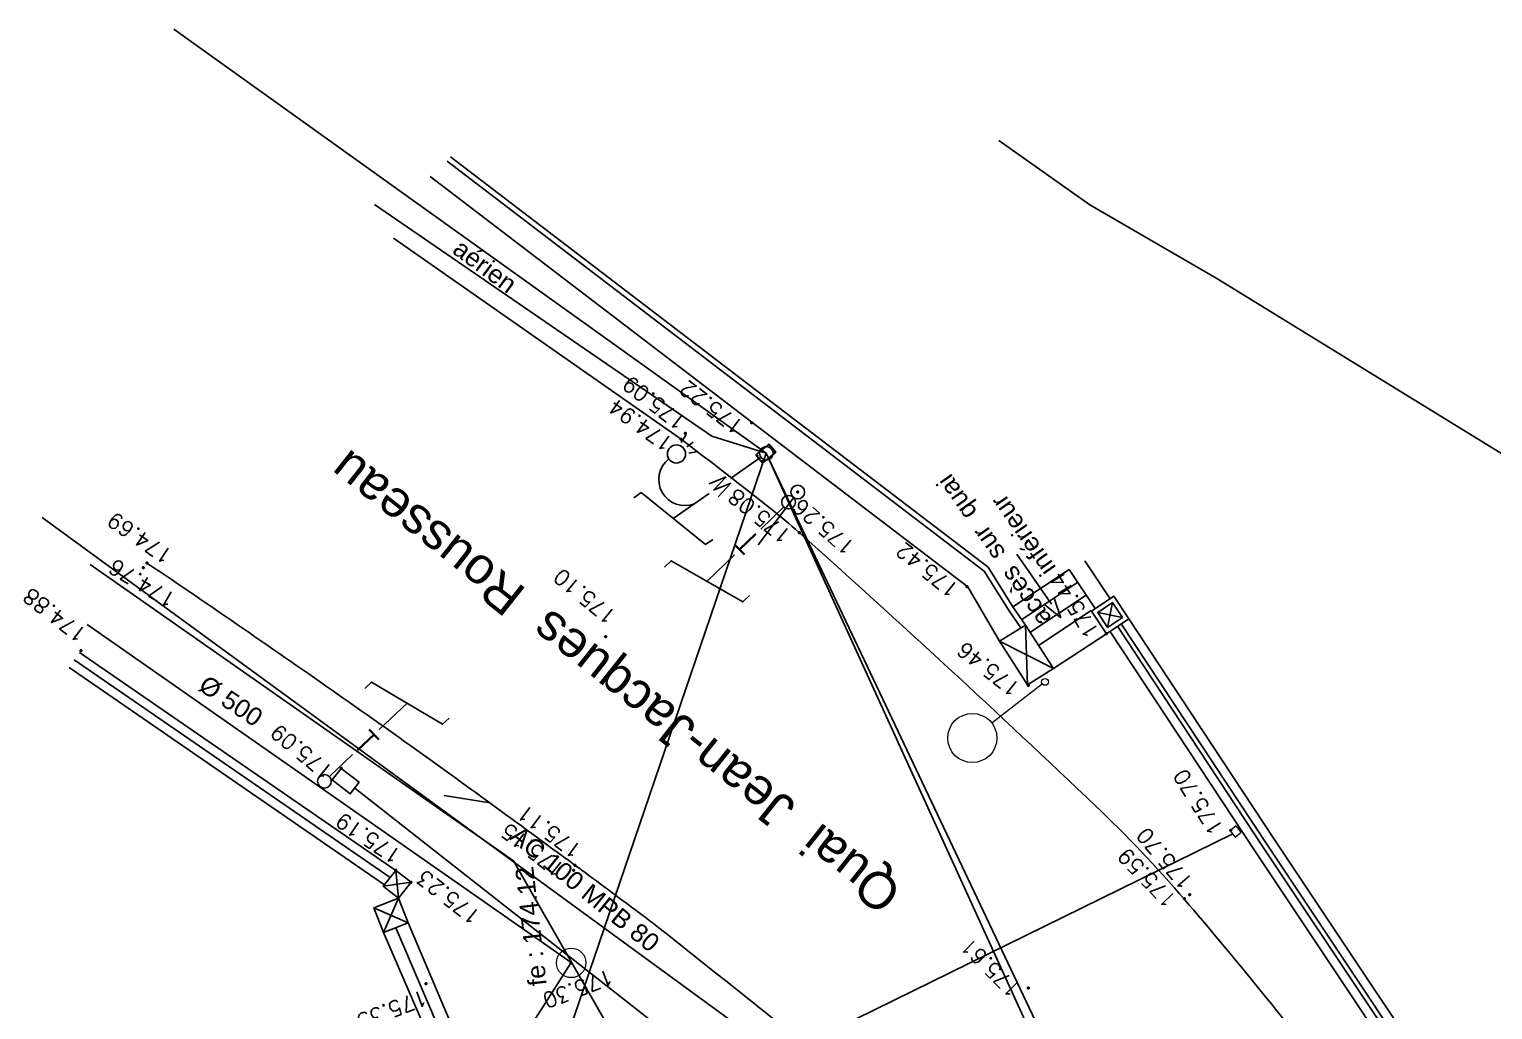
# Model space of a CAD drawing. Header units: metres. Extents: x 1841041 to 1841282, y 5171502 to 5171751.
# Drawn here: x 1841198.48 to 1841230.66, y 5171686.64 to 5171708.21 of the extents above; entities that cross this region are included whole.
import ezdxf
from ezdxf.enums import TextEntityAlignment as Align
from ezdxf.lldxf.tags import DXFTag

# ---------------------------------------------------------------- set-up
doc = ezdxf.new("R2010")
doc.units = ezdxf.units.M
doc.header["$PDSIZE"] = -0.004
for name, color, linetype, true_color in [('AEP_SSL', 4, 'Continuous', 0x00ffff), ('CAB_SSL', 7, 'Continuous', 0x800000), ('DWG_280-140115-P - Général', 7, 'Continuous', 0x999999), ('EDF_SSL', 1, 'Texte-Electricite', 0xff0000), ('Fond topo - BAT_ANN', 7, 'Continuous', 0x999999), ('Fond topo - CLO_LEG', 9, 'Continuous', 0x808080), ('Fond topo - CLO_MUR', 9, 'Continuous', 0x808080), ('Fond topo - EDF', 1, 'Continuous', 0xff0000), ('Fond topo - PTT', 3, 'Continuous', 0x00ff00), ('Fond topo - SOL', 7, 'Continuous', 0xbababa), ('Fond topo - VOI_NOM', 7, 'Continuous', 0x999999), ('GAZ_SSL', 7, 'Texte-GAZ', 0xff6600), ('TELECOM_SSL', 3, 'Texte-Telecom', 0x00ff00), ('UNITAIRE SSL', 7, 'UNITAIRE', 0x808000)]:
    doc.layers.add(name, color=color, linetype=linetype, true_color=true_color)
doc.layers.add('Fond topo - AFF', color=7, linetype='Continuous', lineweight=9)
for name, color, linetype, lineweight, true_color in [('Fond topo - BAT_TXT', 9, 'Continuous', 15, 0x808080), ('Fond topo - P', 3, 'Continuous', 50, 0x00ff00), ('Fond topo - SIG', 7, 'Continuous', 20, 0xbf80ff), ('Fond topo - VOI', 7, 'Continuous', 25, 0x999999), ('Fond topo - Z_500', 1, 'Continuous', 9, 0xff0000)]:
    doc.layers.add(name, color=color, linetype=linetype, lineweight=lineweight, true_color=true_color)
doc.styles.add('2000_ARIAL', font='arial.ttf', dxfattribs={"height": 0.4})
doc.styles.add('Lignes', font='arial.ttf', dxfattribs={"height": 0.35})
doc.styles.add('LignesA', font='arial.ttf', dxfattribs={"height": 0.35})
doc.styles.add('SIMPLEX', font='simplex_.ttf', dxfattribs={"height": 1.25})
doc.styles.add('TP-C_Autocad_Standard', font='simplex_.ttf', dxfattribs={"height": 1})
doc.styles.add('Tronçons', font='arial.ttf', dxfattribs={"height": 0.25})
tags = doc.linetypes.add('L16', pattern=[0.375, 0.3, -0.075]).pattern_tags.tags
tags[6:7] = [DXFTag(74, 4), DXFTag(75, 0), DXFTag(340, '0'), DXFTag(46, 0.0), DXFTag(50, 0.0), DXFTag(44, 0.0), DXFTag(45, 0.0)]
tags[4:5] = [DXFTag(74, 4), DXFTag(75, 0), DXFTag(340, '0'), DXFTag(46, 0.0), DXFTag(50, 0.0), DXFTag(44, 0.0), DXFTag(45, 0.0)]
tags = doc.linetypes.add('Texte-BT', pattern='A,5,-0.25,["BT",Lignes,S=1,R=0,X=0,Y=-0.18],-1.25', length=6.5).pattern_tags.tags
tags[15:16] = [DXFTag(74, 4), DXFTag(75, 0), DXFTag(340, '0'), DXFTag(46, 0.0), DXFTag(50, 0.0), DXFTag(44, 0.0), DXFTag(45, 0.0)]
tags[4:5] = [DXFTag(74, 4), DXFTag(75, 0), DXFTag(340, '0'), DXFTag(46, 0.0), DXFTag(50, 0.0), DXFTag(44, 0.0), DXFTag(45, 0.0)]
tags = doc.linetypes.add('Texte-Electricite', pattern='A,5,-0.25,["ELEC",Lignes,S=1,R=0,X=0,Y=-0.18],-1.25', length=6.5).pattern_tags.tags
tags[15:16] = [DXFTag(74, 4), DXFTag(75, 0), DXFTag(340, '0'), DXFTag(46, 0.0), DXFTag(50, 0.0), DXFTag(44, 0.0), DXFTag(45, 0.0)]
tags[4:5] = [DXFTag(74, 4), DXFTag(75, 0), DXFTag(340, '0'), DXFTag(46, 0.0), DXFTag(50, 0.0), DXFTag(44, 0.0), DXFTag(45, 0.0)]
tags = doc.linetypes.add('Texte-GAZ', pattern='A,5,-0.25,["GAZ",Lignes,S=1,R=0,X=0,Y=-0.18],-1.25', length=6.5).pattern_tags.tags
tags[15:16] = [DXFTag(74, 4), DXFTag(75, 0), DXFTag(340, '0'), DXFTag(46, 0.0), DXFTag(50, 0.0), DXFTag(44, 0.0), DXFTag(45, 0.0)]
tags[4:5] = [DXFTag(74, 4), DXFTag(75, 0), DXFTag(340, '0'), DXFTag(46, 0.0), DXFTag(50, 0.0), DXFTag(44, 0.0), DXFTag(45, 0.0)]
tags = doc.linetypes.add('Texte-Telecom', pattern='A,5,-0.25,["TEL",Lignes,S=1,R=0,X=0,Y=-0.18],-1.25', length=6.5).pattern_tags.tags
tags[15:16] = [DXFTag(74, 4), DXFTag(75, 0), DXFTag(340, '0'), DXFTag(46, 0.0), DXFTag(50, 0.0), DXFTag(44, 0.0), DXFTag(45, 0.0)]
tags[4:5] = [DXFTag(74, 4), DXFTag(75, 0), DXFTag(340, '0'), DXFTag(46, 0.0), DXFTag(50, 0.0), DXFTag(44, 0.0), DXFTag(45, 0.0)]
tags = doc.linetypes.add('Texte-TelecomA', pattern='A,5,-0.25,["TEL",LignesA,S=1,R=0,X=0,Y=-0.18],-1.25', length=6.5).pattern_tags.tags
tags[15:16] = [DXFTag(74, 4), DXFTag(75, 0), DXFTag(340, '0'), DXFTag(46, 0.0), DXFTag(50, 0.0), DXFTag(44, 0.0), DXFTag(45, 0.0)]
tags[4:5] = [DXFTag(74, 4), DXFTag(75, 0), DXFTag(340, '0'), DXFTag(46, 0.0), DXFTag(50, 0.0), DXFTag(44, 0.0), DXFTag(45, 0.0)]
tags = doc.linetypes.add('UNITAIRE', pattern='A,0.25,-0.2,0,-0.2,0.25,-0.3,["UNI",TP-C_Autocad_Standard,S=0.15,R=0,X=-0.1,Y=-0.05],-0.45', length=1.65).pattern_tags.tags
tags[23:24] = [DXFTag(74, 4), DXFTag(75, 0), DXFTag(340, '0'), DXFTag(46, 0.0), DXFTag(50, 0.0), DXFTag(44, 0.0), DXFTag(45, 0.0)]
tags[12:13] = [DXFTag(74, 4), DXFTag(75, 0), DXFTag(340, '0'), DXFTag(46, 0.0), DXFTag(50, 0.0), DXFTag(44, 0.0), DXFTag(45, 0.0)]
tags[10:11] = [DXFTag(74, 4), DXFTag(75, 0), DXFTag(340, '0'), DXFTag(46, 0.0), DXFTag(50, 0.0), DXFTag(44, 0.0), DXFTag(45, 0.0)]
tags[8:9] = [DXFTag(74, 4), DXFTag(75, 0), DXFTag(340, '0'), DXFTag(46, 0.0), DXFTag(50, 0.0), DXFTag(44, 0.0), DXFTag(45, 0.0)]
tags[6:7] = [DXFTag(74, 4), DXFTag(75, 0), DXFTag(340, '0'), DXFTag(46, 0.0), DXFTag(50, 0.0), DXFTag(44, 0.0), DXFTag(45, 0.0)]
tags[4:5] = [DXFTag(74, 4), DXFTag(75, 0), DXFTag(340, '0'), DXFTag(46, 0.0), DXFTag(50, 0.0), DXFTag(44, 0.0), DXFTag(45, 0.0)]

# ---------------------------------------------------------------- blocks, each defined once
blk = doc.blocks.new('AFF03')
at = {"ltscale": 2, "flags": 128}
blk.add_lwpolyline([(-0.5, -0.5), (0.5, -0.5), (0.5, 0.5), (-0.5, 0.5)], close=True, dxfattribs=at)
blk = doc.blocks.new('AFF05')
at = {"ltscale": 2}
for radius in [0.5, 0.01]:
    blk.add_circle((0, 0), radius, dxfattribs=at)
blk = doc.blocks.new('ESC01')
at = {"ltscale": 2}
for p, q in [((1.338104, 0), (0, 0)), ((1.257547, 0.126415), (1.7, 0)), ((1.257547, -0.126415), (1.7, 0))]:
    blk.add_line(p, q, dxfattribs=at)
blk = doc.blocks.new('EDF11')
at = {"ltscale": 2}
for p, q in [((-0.5, 0.5), (-0.426635, 0.255449)), ((0.426635, 0.255449), (0.5, 0.5))]:
    blk.add_line(p, q, dxfattribs=at)
at = {"ltscale": 2, "flags": 128}
blk.add_lwpolyline([(-0.5, -0.5), (0.5, -0.5), (0.5, 0.5), (-0.5, 0.5)], close=True, dxfattribs=at)
for points in [[(-0.426635, -0.255449), (-0.5, -0.5)], [(0.5, -0.5), (0.426635, -0.255449)]]:
    blk.add_lwpolyline(points, dxfattribs=at)
blk = doc.blocks.new('EDF02')
at = {"ltscale": 2}
for p, q in [((0.875, 2.75), (0.875, 2.95)), ((-0.875, 2.25), (0.875, 2.75)), ((0, 1.535431), (0, 2.5)), ((-0.875, 2.25), (-0.875, 2.05)), ((0.978086, 1.392164), (0.895804, 1.204402)), ((1.125, 1.349688), (1.125, 1.178214)), ((1.271914, 1.392164), (1.354196, 1.204402)), ((0, 0.15), (0, 0.958637))]:
    blk.add_line(p, q, dxfattribs=at)
for centre, radius in [((1.125, 1.625), 0.2), ((0, 0), 0.15)]:
    blk.add_circle(centre, radius, dxfattribs=at)
blk.add_arc((0.557686, 1.79611), 0.574625, 2.870977, 166.053522, dxfattribs=at)
at = {"style": 'SIMPLEX'}
blk.add_text('W', height=0.4, dxfattribs=at).set_placement((0, 1.217323), align=Align.MIDDLE_CENTER)
blk = doc.blocks.new('PTOPO')
at = {"color": 0, "ltscale": 2}
blk.add_point((0, 0), dxfattribs=at)
blk = doc.blocks.new('PTT01')
at = {"ltscale": 2}
for p, q in [((0, 1.65831), (0, 2.5)), ((0, 0.15), (0, 0.853597))]:
    blk.add_line(p, q, dxfattribs=at)
at = {"ltscale": 2, "flags": 128}
blk.add_lwpolyline([(0.875, 2.95), (0.875, 2.75), (-0.875, 2.25), (-0.875, 2.05)], dxfattribs=at)
at = {"ltscale": 2}
blk.add_circle((0, 0), 0.15, dxfattribs=at)
at = {"style": 'SIMPLEX'}
blk.add_text('T', height=0.5, dxfattribs=at).set_placement((0.00122, 1.249833), align=Align.MIDDLE_CENTER)
blk = doc.blocks.new('PTT04')
at = {"ltscale": 2, "flags": 128}
blk.add_lwpolyline([(-0.5, -0.5), (0.5, -0.5), (0.5, 0.5), (-0.5, 0.5)], close=True, dxfattribs=at)
blk = doc.blocks.new('PTT13')
at = {"ltscale": 2, "flags": 128}
blk.add_lwpolyline([(0, 0.15), (0, 1.45)], dxfattribs=at)
at = {"ltscale": 2}
blk.add_circle((0, 0), 0.15, dxfattribs=at)
blk = doc.blocks.new('MOB02')
at = {"ltscale": 2}
blk.add_line((0, 0.075), (0, 1.48), dxfattribs=at)
for centre, radius in [((0, 2.02), 0.54), ((0, 0), 0.075)]:
    blk.add_circle(centre, radius, dxfattribs=at)

msp = doc.modelspace()

# ---------------------------------------------------------------- linework, layer by layer
at = {"layer": 'AEP_SSL', "elevation": 0, "flags": 128}
msp.add_lwpolyline([(1841069.083, 5171584.074), (1841072.288, 5171585.105), (1841135.151, 5171609.084), (1841159.717, 5171618.548), (1841158.44, 5171641.489), (1841161.874, 5171644.367), (1841178.83, 5171657.707), (1841204.131, 5171677.858), (1841211.982, 5171684.92), (1841209.128, 5171689.921), (1841199.815, 5171696.436)], dxfattribs=at)
at = {"layer": 'CAB_SSL', "elevation": 0, "flags": 128}
for points in [[(1841173.837, 5171650.283), (1841190.302, 5171663.955), (1841207.007, 5171676.359), (1841214.685, 5171698.886), (1841201.655, 5171708.214)], [(1841214.685, 5171698.886), (1841228.794, 5171667.949), (1841247.885, 5171640.018), (1841256.827, 5171619.164), (1841260.973, 5171614.314), (1841269.23, 5171585.668)]]:
    msp.add_lwpolyline(points, dxfattribs=at)
at = {"layer": 'DWG_280-140115-P - Général', "ltscale": 127, "elevation": 0, "flags": 128}
msp.add_lwpolyline([(1841219.8, 5171705.77), (1841221.8, 5171704.351), (1841224.589, 5171702.73), (1841243.128, 5171691.328), (1841243.519, 5171692.228)], dxfattribs=at)
at = {"layer": 'EDF_SSL', "color": 5, "linetype": 'Texte-BT', "true_color": 0x0000ff, "elevation": 0, "flags": 128}
msp.add_lwpolyline([(1841206.066, 5171704.359), (1841213.487, 5171699.259), (1841214.685, 5171698.886), (1841228.883, 5171668.931), (1841228.794, 5171667.949), (1841229.927, 5171667.682), (1841247.758, 5171640.77), (1841247.885, 5171640.018)], dxfattribs=at)
at = {"layer": 'Fond topo - BAT_ANN', "ltscale": 2, "flags": 128}
for points in [[(1841220.107, 5171695.508), (1841221.346, 5171696.331)], [(1841220.295, 5171695.225), (1841221.534, 5171696.048)], [(1841220.483, 5171694.941), (1841221.722, 5171695.765)], [(1841220.672, 5171694.658), (1841221.825, 5171695.425)]]:
    msp.add_lwpolyline(points, dxfattribs=at)
at = {"layer": 'Fond topo - CLO_LEG', "ltscale": 2, "flags": 128}
msp.add_lwpolyline([(1841222.408, 5171695.081), (1841225.606, 5171690.232), (1841230.425, 5171682.999), (1841235.83, 5171674.769), (1841235.913, 5171674.824), (1841230.508, 5171683.054), (1841225.69, 5171690.287), (1841222.491, 5171695.136)], dxfattribs=at)
at = {"layer": 'Fond topo - CLO_MUR', "ltscale": 2, "flags": 128}
for points in [[(1841220.383, 5171695.108), (1841220.107, 5171695.508), (1841219.562, 5171696.378), (1841214.812, 5171700), (1841207.742, 5171705.408)], [(1841220.281, 5171695.044), (1841220.007, 5171695.442), (1841219.472, 5171696.296), (1841214.739, 5171699.905), (1841207.669, 5171705.313)], [(1841207.293, 5171704.975), (1841214.363, 5171699.567), (1841219.113, 5171695.945)], [(1841221.919, 5171695.469), (1841221.346, 5171696.331)], [(1841222.243, 5171695.685), (1841221.69, 5171696.518)], [(1841219.113, 5171695.945), (1841219.816, 5171694.75)], [(1841221.972, 5171695.385), (1841222.519, 5171695.274)], [(1841222.301, 5171695.603), (1841222.191, 5171695.056)], [(1841220.431, 5171693.791), (1841219.816, 5171694.75), (1841220.383, 5171695.108)], [(1841220.431, 5171693.791), (1841220.998, 5171694.149), (1841220.383, 5171695.108)], [(1841220.383, 5171695.108), (1841220.431, 5171693.791)], [(1841222.658, 5171695.246), (1841225.854, 5171690.4), (1841230.668, 5171683.176), (1841236.08, 5171674.933)], [(1841219.816, 5171694.75), (1841220.998, 5171694.149)], [(1841222.241, 5171694.97), (1841225.44, 5171690.121), (1841230.258, 5171682.888), (1841235.489, 5171674.924)], [(1841199.579, 5171694.506), (1841206.536, 5171689.71)], [(1841199.352, 5171694.176), (1841206.288, 5171689.395)], [(1841206.536, 5171689.71), (1841206.261, 5171689.361), (1841206.599, 5171689.1)], [(1841206.536, 5171689.71), (1841206.874, 5171689.449), (1841206.599, 5171689.1)], [(1841206.536, 5171689.71), (1841206.599, 5171689.1)], [(1841206.261, 5171689.361), (1841206.874, 5171689.449)], [(1841206.269, 5171688.344), (1841206.599, 5171689.1)], [(1841206.599, 5171689.1), (1841206.812, 5171688.557)], [(1841206.056, 5171688.887), (1841206.812, 5171688.557)], [(1841206.54, 5171688.45), (1841207.625, 5171685.907)]]:
    msp.add_lwpolyline(points, dxfattribs=at)
for points in [[(1841222.163, 5171694.917), (1841222.658, 5171695.246), (1841222.329, 5171695.742), (1841221.834, 5171695.412)], [(1841222.191, 5171695.056), (1841222.519, 5171695.274), (1841222.301, 5171695.603), (1841221.972, 5171695.385)], [(1841206.812, 5171688.557), (1841206.269, 5171688.344), (1841206.056, 5171688.887), (1841206.599, 5171689.1)]]:
    msp.add_lwpolyline(points, close=True, dxfattribs=at)
at = {"layer": 'Fond topo - CLO_MUR', "linetype": 'L16', "ltscale": 2, "flags": 128}
msp.add_lwpolyline([(1841199.465, 5171694.341), (1841206.412, 5171689.553)], dxfattribs=at)
at = {"layer": 'Fond topo - SOL', "linetype": 'L16', "ltscale": 2, "flags": 128}
for points in [[(1841220.998, 5171694.149), (1841222.163, 5171694.917)], [(1841206.269, 5171688.344), (1841207.37, 5171685.783)], [(1841206.812, 5171688.557), (1841207.88, 5171686.031)]]:
    msp.add_lwpolyline(points, dxfattribs=at)
at = {"layer": 'Fond topo - VOI', "ltscale": 2, "flags": 128}
for points in [[(1841206.487, 5171703.617), (1841212.812, 5171699.194, -0.005078), (1841214.769, 5171697.678, -0.01499), (1841215.411, 5171697.139, -0.008053), (1841221.924, 5171691.13, -0.025021), (1841223.889, 5171689.061, -0.013152), (1841226.895, 5171685.368, -0.016223), (1841229.152, 5171682.236, -0.000244), (1841229.657, 5171681.484, -0.000024), (1841234.816, 5171673.796, -0.000461), (1841237.485, 5171669.809, -0.000271), (1841242.007, 5171663.036), (1841249.608, 5171651.177), (1841253.641, 5171644.937), (1841254.332, 5171643.804, -0.019121), (1841257.506, 5171637.908, -0.019121), (1841260.222, 5171631.786, -0.006135), (1841260.993, 5171629.78, -0.006135), (1841261.714, 5171627.755), (1841263.771, 5171621.691), (1841268.405, 5171607.03), (1841273.009, 5171592.352), (1841273.308, 5171591.398)], [(1841201.065, 5171696.472, -0.004074), (1841205.277, 5171693.574, -0.005092), (1841208.603, 5171691.195, -0.000009), (1841210.455, 5171689.842, -0.000785), (1841210.477, 5171689.825, -0.001041), (1841210.699, 5171689.662, -0.000174), (1841212.02, 5171688.68, -0.007979), (1841212.321, 5171688.45, -0.000576), (1841216.423, 5171685.185, -0.028157), (1841218.991, 5171682.889, -0.017636), (1841222.737, 5171678.865, -0.000541), (1841223.259, 5171678.153, -0.006013), (1841223.305, 5171678.089, -0.000051), (1841223.958, 5171677.151), (1841228.911, 5171670.032, -0.000198), (1841230.143, 5171668.26, -0.000086), (1841232.976, 5171664.18, -0.197699), (1841233.378, 5171662.354, -0.17756), (1841232.276, 5171661.044), (1841231.531, 5171660.566)]]:
    msp.add_lwpolyline(points, format="xyb", dxfattribs=at)
msp.add_lwpolyline([(1841208.603, 5171691.195), (1841207.597, 5171691.36)], dxfattribs=at)
at = {"layer": 'GAZ_SSL', "linetype": 'Texte-GAZ', "flags": 128}
msp.add_lwpolyline([(1841198.759, 5171697.471), (1841215.732, 5171685.07), (1841215.876, 5171683.714)], dxfattribs=at)
at = {"layer": 'TELECOM_SSL', "linetype": 'Texte-TelecomA', "elevation": 0, "flags": 128}
msp.add_lwpolyline([(1841213.203, 5171685.582), (1841205.633, 5171691.521)], dxfattribs=at)
at = {"layer": 'TELECOM_SSL', "elevation": 0, "flags": 128}
msp.add_lwpolyline([(1841214.171, 5171685.218), (1841224.941, 5171690.511)], dxfattribs=at)
at = {"layer": 'UNITAIRE SSL', "ltscale": 2, "elevation": 0, "flags": 128}
msp.add_lwpolyline([(1841053.954, 5171603.822), (1841072.975, 5171589.738), (1841123.206, 5171611.693), (1841153.921, 5171633.731), (1841162.324, 5171642.907), (1841169.55, 5171648.265), (1841178.765, 5171655.689), (1841186.066, 5171661.351), (1841194.768, 5171668.313), (1841202.247, 5171674.891), (1841210.391, 5171687.683), (1841199.753, 5171695.123)], dxfattribs=at)

# ---------------------------------------------------------------- block references
at = {"layer": 'Fond topo - AFF', "ltscale": 2}
for name, p, xscale, yscale, rotation in [('AFF03', (1841225.008, 5171690.566), 0.173257010245499, 0.173257010245499, 309.402349439849), ('AFF05', (1841210.393, 5171687.676), 0.65, 0.65, 200.7892219420549)]:
    msp.add_blockref(name, p, dxfattribs=dict(at, xscale=xscale, yscale=yscale, rotation=rotation))
at = {"layer": 'Fond topo - BAT_ANN', "ltscale": 2, "rotation": 304.5459938941736}
msp.add_blockref('ESC01', (1841220.196, 5171696.666), dxfattribs=at)
at = {"layer": 'Fond topo - EDF', "ltscale": 2, "rotation": 125.1009181173814}
msp.add_blockref('EDF02', (1841214.685, 5171698.886), dxfattribs=at)
at = {"layer": 'Fond topo - EDF', "ltscale": 2, "xscale": 0.376773487722635, "yscale": 0.23, "rotation": 39.11294965022699}
msp.add_blockref('EDF11', (1841214.673, 5171698.878), dxfattribs=at)
at = {"layer": 'Fond topo - P', "ltscale": 2}
ref = msp.add_blockref('PTOPO', (1841212.904, 5171699.323), dxfattribs=dict(at, rotation=142.3072735177387))
ref.add_attrib('ALT', '175.09', (1841212.959, 5171699.634), dxfattribs={"layer": 'Fond topo - Z_500', "ltscale": 2, "height": 0.34, "rotation": 142.3073, "style": 'SIMPLEX'})
ref = msp.add_blockref('PTOPO', (1841214.361, 5171699.558), dxfattribs=dict(at, rotation=142.5306770479495))
ref.add_attrib('ALT', '175.22', (1841214.221, 5171699.54), dxfattribs={"layer": 'Fond topo - Z_500', "ltscale": 2, "height": 0.34, "rotation": 142.5307, "style": 'SIMPLEX'})
ref = msp.add_blockref('PTOPO', (1841212.812, 5171699.194), dxfattribs=dict(at, rotation=144.2500786282086))
ref.add_attrib('ALT', '174.94', (1841212.673, 5171699.171), dxfattribs={"layer": 'Fond topo - Z_500', "ltscale": 2, "height": 0.34, "rotation": 144.2501, "style": 'SIMPLEX'})
ref = msp.add_blockref('PTOPO', (1841215.409, 5171697.142), dxfattribs=dict(at, rotation=140.9751309893508))
ref.add_attrib('ALT', '175.08', (1841215.268, 5171697.127), dxfattribs={"layer": 'Fond topo - Z_500', "ltscale": 2, "height": 0.34, "rotation": 140.9751, "style": 'SIMPLEX'})
ref = msp.add_blockref('PTOPO', (1841215.377, 5171698.033), dxfattribs=dict(at, rotation=139.3269321610055))
ref.add_attrib('ALT', '175.26', (1841216.667, 5171696.871), dxfattribs={"layer": 'Fond topo - Z_500', "ltscale": 2, "height": 0.34, "rotation": 139.3269, "style": 'SIMPLEX'})
ref = msp.add_blockref('PTOPO', (1841201.065, 5171696.472), dxfattribs=dict(at, rotation=145.5396703112104))
ref.add_attrib('ALT', '174.69', (1841201.665, 5171696.706), dxfattribs={"layer": 'Fond topo - Z_500', "ltscale": 2, "height": 0.34, "rotation": 145.5397, "style": 'SIMPLEX'})
ref = msp.add_blockref('PTOPO', (1841219.095, 5171695.953), dxfattribs=dict(at, rotation=140.7766451911388))
ref.add_attrib('ALT', '175.42', (1841218.954, 5171695.939), dxfattribs={"layer": 'Fond topo - Z_500', "ltscale": 2, "height": 0.34, "rotation": 140.7766, "style": 'SIMPLEX'})
ref = msp.add_blockref('PTOPO', (1841200.983, 5171696.369), dxfattribs=dict(at, rotation=149.1112611345756))
ref.add_attrib('ALT', '174.76', (1841201.737, 5171695.757), dxfattribs={"layer": 'Fond topo - Z_500', "ltscale": 2, "height": 0.34, "rotation": 149.1113, "style": 'SIMPLEX'})
ref = msp.add_blockref('PTOPO', (1841211.15, 5171694.852), dxfattribs=dict(at, rotation=140.4715877366986))
ref.add_attrib('ALT', '175.10', (1841211.422, 5171695.353), dxfattribs={"layer": 'Fond topo - Z_500', "ltscale": 2, "height": 0.34, "rotation": 140.4716, "style": 'SIMPLEX'})
ref = msp.add_blockref('PTOPO', (1841222.163, 5171694.917), dxfattribs=dict(at, rotation=121.7380782313908))
ref.add_attrib('ALT', '175.44', (1841222.025, 5171694.95), dxfattribs={"layer": 'Fond topo - Z_500', "ltscale": 2, "height": 0.34, "rotation": 121.7381, "style": 'SIMPLEX'})
ref = msp.add_blockref('PTOPO', (1841199.613, 5171694.542), dxfattribs=dict(at, rotation=142.0309592184186))
ref.add_attrib('ALT', '174.88', (1841199.774, 5171694.96), dxfattribs={"layer": 'Fond topo - Z_500', "ltscale": 2, "height": 0.34, "rotation": 142.031, "style": 'SIMPLEX'})
ref = msp.add_blockref('PTOPO', (1841220.448, 5171693.781), dxfattribs=dict(at, rotation=141.4488422503215))
ref.add_attrib('ALT', '175.46', (1841220.307, 5171693.765), dxfattribs={"layer": 'Fond topo - Z_500', "ltscale": 2, "height": 0.34, "rotation": 141.4488, "style": 'SIMPLEX'})
ref = msp.add_blockref('PTOPO', (1841205.338, 5171691.955), dxfattribs=dict(at, rotation=140.7950880658175))
ref.add_attrib('ALT', '175.09', (1841205.197, 5171691.94), dxfattribs={"layer": 'Fond topo - Z_500', "ltscale": 2, "height": 0.34, "rotation": 140.7951, "style": 'SIMPLEX'})
ref = msp.add_blockref('PTOPO', (1841224.894, 5171690.591), dxfattribs=dict(at, rotation=122.3000037593386))
ref.add_attrib('ALT', '175.70', (1841224.756, 5171690.622), dxfattribs={"layer": 'Fond topo - Z_500', "ltscale": 2, "height": 0.34, "rotation": 122.3, "style": 'SIMPLEX'})
ref = msp.add_blockref('PTOPO', (1841206.536, 5171689.71), dxfattribs=dict(at, rotation=146.1242113329241))
ref.add_attrib('ALT', '175.19', (1841206.694, 5171690.109), dxfattribs={"layer": 'Fond topo - Z_500', "ltscale": 2, "height": 0.34, "rotation": 146.1242, "style": 'SIMPLEX'})
ref = msp.add_blockref('PTOPO', (1841210.477, 5171689.825), dxfattribs=dict(at, rotation=143.3567659055037))
ref.add_attrib('ALT', '175.11', (1841210.663, 5171690.216), dxfattribs={"layer": 'Fond topo - Z_500', "ltscale": 2, "height": 0.34, "rotation": 143.3568, "style": 'SIMPLEX'})
ref = msp.add_blockref('PTOPO', (1841210.446, 5171689.713), dxfattribs=dict(at, rotation=142.4782752775582))
ref.add_attrib('ALT', '175.15', (1841210.29, 5171689.797), dxfattribs={"layer": 'Fond topo - Z_500', "ltscale": 2, "height": 0.34, "rotation": 142.4783, "style": 'SIMPLEX'})
ref = msp.add_blockref('PTOPO', (1841223.998, 5171689.176), dxfattribs=dict(at, rotation=130.4522752928283))
ref.add_attrib('ALT', '175.70', (1841224.095, 5171689.469), dxfattribs={"layer": 'Fond topo - Z_500', "ltscale": 2, "height": 0.34, "rotation": 130.4523, "style": 'SIMPLEX'})
ref = msp.add_blockref('PTOPO', (1841223.879, 5171689.087), dxfattribs=dict(at, rotation=134.2518247313016))
ref.add_attrib('ALT', '175.59', (1841223.737, 5171689.088), dxfattribs={"layer": 'Fond topo - Z_500', "ltscale": 2, "height": 0.34, "rotation": 134.2518, "style": 'SIMPLEX'})
ref = msp.add_blockref('PTOPO', (1841206.874, 5171689.449), dxfattribs=dict(at, rotation=141.939646284657))
ref.add_attrib('ALT', '175.23', (1841208.435, 5171688.754), dxfattribs={"layer": 'Fond topo - Z_500', "ltscale": 2, "height": 0.34, "rotation": 141.9396, "style": 'SIMPLEX'})
ref = msp.add_blockref('PTOPO', (1841220.448, 5171687.123), dxfattribs=dict(at, rotation=135.3975662873141))
ref.add_attrib('ALT', '175.61', (1841220.306, 5171687.122), dxfattribs={"layer": 'Fond topo - Z_500', "ltscale": 2, "height": 0.34, "rotation": 135.3976, "style": 'SIMPLEX'})
ref = msp.add_blockref('PTOPO', (1841210.393, 5171687.676), dxfattribs=dict(at, rotation=200.7892219420549))
ref.add_attrib('ALT', '175.30', (1841211.236, 5171687.553), dxfattribs={"layer": 'Fond topo - Z_500', "ltscale": 2, "height": 0.34, "rotation": 200.7892, "style": 'SIMPLEX'})
ref = msp.add_blockref('PTOPO', (1841207.204, 5171687.222), dxfattribs=dict(at, rotation=200.7892219420549))
ref.add_attrib('ALT', '175.33', (1841207.146, 5171687.093), dxfattribs={"layer": 'Fond topo - Z_500', "ltscale": 2, "height": 0.34, "rotation": 200.7892, "style": 'SIMPLEX'})
at = {"layer": 'Fond topo - PTT', "ltscale": 2}
for name, p, rotation in [('PTT01', (1841215.174, 5171697.811), 134.161670484597), ('PTT13', (1841215.377, 5171698.033), 143.0528025823056), ('PTT01', (1841204.967, 5171691.67), 313.4091777226482)]:
    msp.add_blockref(name, p, dxfattribs=dict(at, rotation=rotation))
at = {"layer": 'Fond topo - PTT', "ltscale": 2, "xscale": 0.498965591658559, "yscale": 0.323, "rotation": 142.1340706905404}
msp.add_blockref('PTT04', (1841205.436, 5171691.674), dxfattribs=at)
at = {"layer": 'Fond topo - SIG', "ltscale": 2, "rotation": 127.6735252368717}
msp.add_blockref('MOB02', (1841220.814, 5171693.857), dxfattribs=at)

# ---------------------------------------------------------------- texts
at = {"layer": 'CAB_SSL', "style": 'Tronçons'}
msp.add_text('aérien', height=0.4, rotation=323.4857, dxfattribs=at).set_placement((1841207.756, 5171703.308))
at = {"layer": 'Fond topo - BAT_TXT', "style": '2000_ARIAL'}
for s, p in [('accès  sur  quai', (1841220.972, 5171695.258)), ('inférieur', (1841221.072, 5171696.37))]:
    msp.add_text(s, height=0.4, rotation=124.9436, dxfattribs=at).set_placement(p)
at = {"layer": 'Fond topo - VOI_NOM', "style": '2000_ARIAL'}
msp.add_text('Quai  Jean-Jacques  Rousseau', height=0.8, rotation=141.5915, dxfattribs=at).set_placement((1841217.715, 5171689.319))
at = {"layer": 'GAZ_SSL', "style": 'Tronçons'}
msp.add_text('AC 100 MPB 80', height=0.4, rotation=320.989, dxfattribs=at).set_placement((1841209.015, 5171690.408))
at = {"layer": 'UNITAIRE SSL', "style": 'Tronçons'}
for s, rotation, p in [('Ø 500', 326.2956, (1841202.169, 5171693.695)), ('fe : 174.12', 96.5504, (1841209.858, 5171687.19))]:
    msp.add_text(s, height=0.4, rotation=rotation, dxfattribs=at).set_placement(p)

doc.saveas('drawing.dxf')
